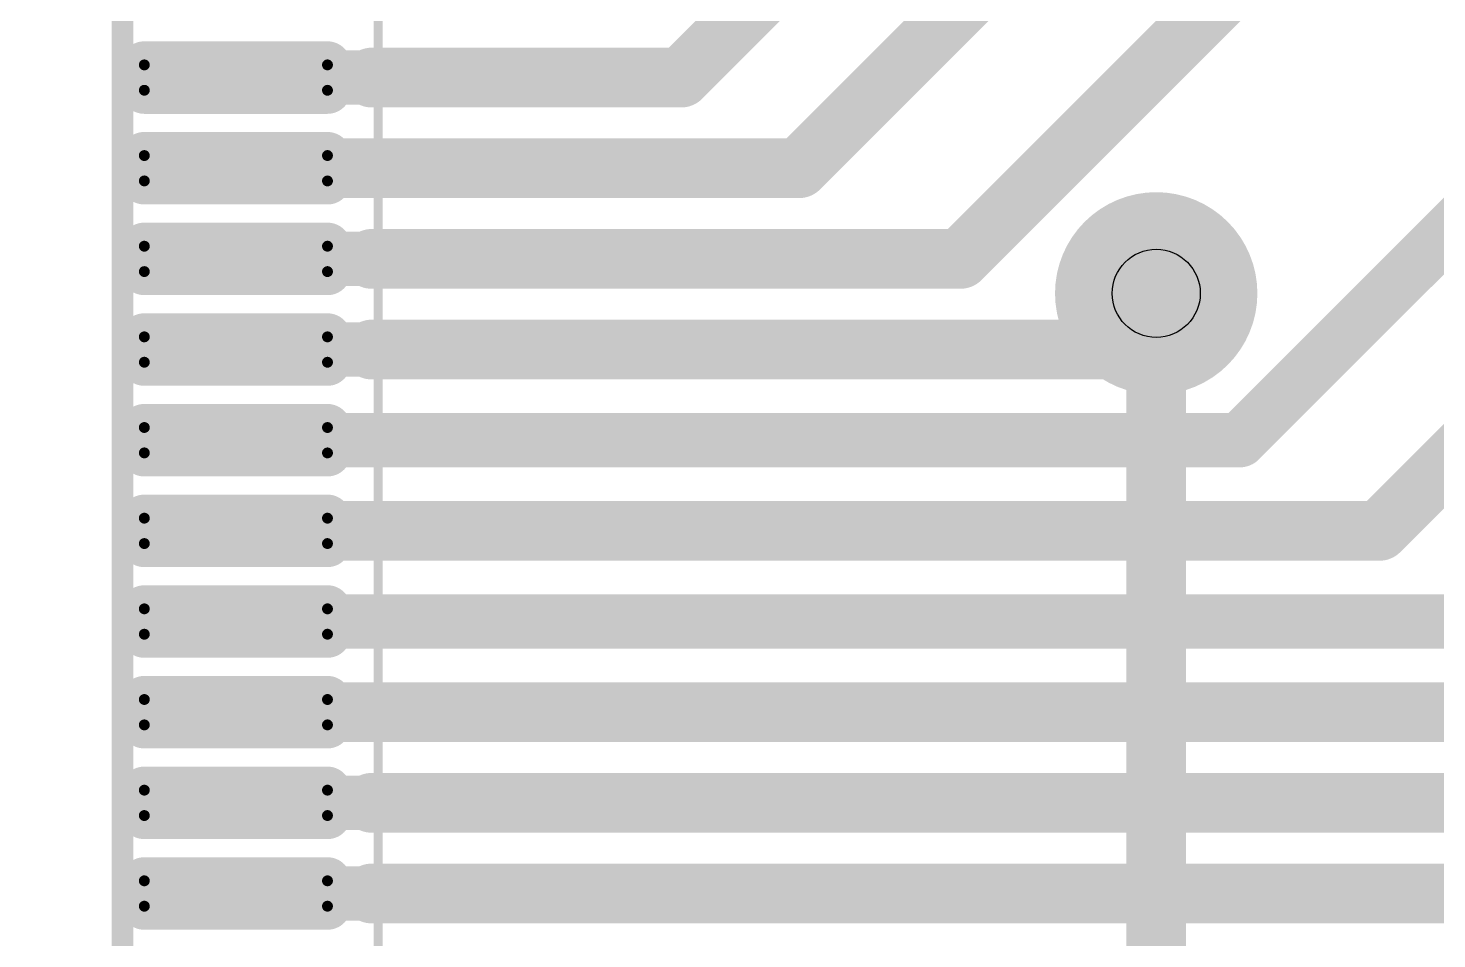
# Model space of a CAD drawing. Extents: x -0.1 to 82.8, y -0.1 to 80.9.
# Drawn here: x 47.23 to 54.99, y 40.02 to 45.04 of the extents above; entities that cross this region are included whole.
import ezdxf

# ---------------------------------------------------------------- set-up
doc = ezdxf.new("R2010")
doc.units = 0
for name, color, linetype in [('Furação_Inferior', 12, 'CONTINUOUS'), ('Furação_Superior', 11, 'CONTINUOUS'), ('Inferior', 10, 'CONTINUOUS'), ('Montagem_Superior', 2, 'CONTINUOUS'), ('Máscara_Inferior', 15, 'CONTINUOUS'), ('Máscara_Superior', 6, 'CONTINUOUS'), ('Pasta_Superior', 7, 'CONTINUOUS'), ('Superior', 9, 'CONTINUOUS'), ('Top_Comp_Outline', 4, 'CONTINUOUS'), ('Top_Courtyard', 5, 'CONTINUOUS')]:
    doc.layers.add(name, color=color, linetype=linetype)

msp = doc.modelspace()

# ---------------------------------------------------------------- linework, layer by layer
at = {"layer": 'Furação_Inferior'}
msp.add_circle((53.4467, 43.5767), 0.2428, dxfattribs=at)
at = {"layer": 'Furação_Superior'}
msp.add_circle((53.4467, 43.5767), 0.2428, dxfattribs=at)
at = {"layer": 'Inferior', "linetype": 'CONTINUOUS'}
for points, const_width in [([(53.1927, 43.5767, 1), (53.7007, 43.5767, 1), (53.1927, 43.5767, 1)], 0.508), ([(53.3642, 43.5767, 1), (53.5292, 43.5767, 1), (53.3642, 43.5767, 1)], 0.165)]:
    msp.add_lwpolyline(points, format="xyb", dxfattribs=dict(at, const_width=const_width))
at = {"layer": 'Inferior', "linetype": 'CONTINUOUS', "const_width": 0.33}
msp.add_lwpolyline([(53.4467, 43.5767), (53.4467, 20.7167)], dxfattribs=at)
at = {"layer": 'Montagem_Superior', "linetype": 'CONTINUOUS', "const_width": 0.12}
msp.add_lwpolyline([(47.7467, 46.7667), (47.7467, 32.7667), (33.7467, 32.7667), (33.7467, 45.7667), (34.7467, 46.7667), (47.7467, 46.7667)], dxfattribs=at)
at = {"layer": 'Máscara_Inferior', "linetype": 'CONTINUOUS', "const_width": 0.558}
msp.add_lwpolyline([(53.1677, 43.5767, 1), (53.7257, 43.5767, 1), (53.1677, 43.5767, 1)], format="xyb", dxfattribs=at)
at = {"layer": 'Máscara_Superior', "linetype": 'CONTINUOUS'}
for points, const_width in [([(47.8017, 44.8367, 1), (47.9317, 44.8367, 1), (47.8017, 44.8367, 1)], 0.13), ([(48.8117, 44.8367, 1), (48.9417, 44.8367, 1), (48.8117, 44.8367, 1)], 0.13), ([(47.8017, 44.6967, 1), (47.9317, 44.6967, 1), (47.8017, 44.6967, 1)], 0.13), ([(48.8117, 44.6967, 1), (48.9417, 44.6967, 1), (48.8117, 44.6967, 1)], 0.13), ([(47.8017, 44.3367, 1), (47.9317, 44.3367, 1), (47.8017, 44.3367, 1)], 0.13), ([(48.8117, 44.3367, 1), (48.9417, 44.3367, 1), (48.8117, 44.3367, 1)], 0.13), ([(47.8017, 44.1967, 1), (47.9317, 44.1967, 1), (47.8017, 44.1967, 1)], 0.13), ([(48.8117, 44.1967, 1), (48.9417, 44.1967, 1), (48.8117, 44.1967, 1)], 0.13), ([(53.1677, 43.5767, 1), (53.7257, 43.5767, 1), (53.1677, 43.5767, 1)], 0.558), ([(47.8017, 43.8367, 1), (47.9317, 43.8367, 1), (47.8017, 43.8367, 1)], 0.13), ([(48.8117, 43.8367, 1), (48.9417, 43.8367, 1), (48.8117, 43.8367, 1)], 0.13), ([(47.8017, 43.6967, 1), (47.9317, 43.6967, 1), (47.8017, 43.6967, 1)], 0.13), ([(48.8117, 43.6967, 1), (48.9417, 43.6967, 1), (48.8117, 43.6967, 1)], 0.13), ([(47.8017, 43.3367, 1), (47.9317, 43.3367, 1), (47.8017, 43.3367, 1)], 0.13), ([(48.8117, 43.3367, 1), (48.9417, 43.3367, 1), (48.8117, 43.3367, 1)], 0.13), ([(47.8017, 43.1967, 1), (47.9317, 43.1967, 1), (47.8017, 43.1967, 1)], 0.13), ([(48.8117, 43.1967, 1), (48.9417, 43.1967, 1), (48.8117, 43.1967, 1)], 0.13), ([(47.8017, 42.8367, 1), (47.9317, 42.8367, 1), (47.8017, 42.8367, 1)], 0.13), ([(48.8117, 42.8367, 1), (48.9417, 42.8367, 1), (48.8117, 42.8367, 1)], 0.13), ([(47.8017, 42.6967, 1), (47.9317, 42.6967, 1), (47.8017, 42.6967, 1)], 0.13), ([(48.8117, 42.6967, 1), (48.9417, 42.6967, 1), (48.8117, 42.6967, 1)], 0.13), ([(47.8017, 42.3367, 1), (47.9317, 42.3367, 1), (47.8017, 42.3367, 1)], 0.13), ([(48.8117, 42.3367, 1), (48.9417, 42.3367, 1), (48.8117, 42.3367, 1)], 0.13), ([(47.8017, 42.1967, 1), (47.9317, 42.1967, 1), (47.8017, 42.1967, 1)], 0.13), ([(48.8117, 42.1967, 1), (48.9417, 42.1967, 1), (48.8117, 42.1967, 1)], 0.13), ([(47.8017, 41.8367, 1), (47.9317, 41.8367, 1), (47.8017, 41.8367, 1)], 0.13), ([(48.8117, 41.8367, 1), (48.9417, 41.8367, 1), (48.8117, 41.8367, 1)], 0.13), ([(47.8017, 41.6967, 1), (47.9317, 41.6967, 1), (47.8017, 41.6967, 1)], 0.13), ([(48.8117, 41.6967, 1), (48.9417, 41.6967, 1), (48.8117, 41.6967, 1)], 0.13), ([(47.8017, 41.3367, 1), (47.9317, 41.3367, 1), (47.8017, 41.3367, 1)], 0.13), ([(48.8117, 41.3367, 1), (48.9417, 41.3367, 1), (48.8117, 41.3367, 1)], 0.13), ([(47.8017, 41.1967, 1), (47.9317, 41.1967, 1), (47.8017, 41.1967, 1)], 0.13), ([(48.8117, 41.1967, 1), (48.9417, 41.1967, 1), (48.8117, 41.1967, 1)], 0.13), ([(47.8017, 40.8367, 1), (47.9317, 40.8367, 1), (47.8017, 40.8367, 1)], 0.13), ([(48.8117, 40.8367, 1), (48.9417, 40.8367, 1), (48.8117, 40.8367, 1)], 0.13), ([(47.8017, 40.6967, 1), (47.9317, 40.6967, 1), (47.8017, 40.6967, 1)], 0.13), ([(48.8117, 40.6967, 1), (48.9417, 40.6967, 1), (48.8117, 40.6967, 1)], 0.13), ([(47.8017, 40.3367, 1), (47.9317, 40.3367, 1), (47.8017, 40.3367, 1)], 0.13), ([(48.8117, 40.3367, 1), (48.9417, 40.3367, 1), (48.8117, 40.3367, 1)], 0.13), ([(47.8017, 40.1967, 1), (47.9317, 40.1967, 1), (47.8017, 40.1967, 1)], 0.13), ([(48.8117, 40.1967, 1), (48.9417, 40.1967, 1), (48.8117, 40.1967, 1)], 0.13)]:
    msp.add_lwpolyline(points, format="xyb", dxfattribs=dict(at, const_width=const_width))
at = {"layer": 'Máscara_Superior'}
for points in [[(47.7367, 44.6967), (47.7367, 44.8367), (48.8767, 44.9667), (47.8667, 44.9667)], [(47.7367, 44.6967), (48.8767, 44.9667), (49.0067, 44.6967), (49.0067, 44.8367)], [(47.7367, 44.6967), (49.0067, 44.6967), (47.8667, 44.5667), (48.8767, 44.5667)], [(47.7367, 44.1967), (47.7367, 44.3367), (48.8767, 44.4667), (47.8667, 44.4667)], [(47.7367, 44.1967), (48.8767, 44.4667), (49.0067, 44.1967), (49.0067, 44.3367)], [(47.7367, 44.1967), (49.0067, 44.1967), (47.8667, 44.0667), (48.8767, 44.0667)], [(47.7367, 43.6967), (47.7367, 43.8367), (48.8767, 43.9667), (47.8667, 43.9667)], [(47.7367, 43.6967), (48.8767, 43.9667), (49.0067, 43.6967), (49.0067, 43.8367)], [(47.7367, 43.6967), (49.0067, 43.6967), (47.8667, 43.5667), (48.8767, 43.5667)], [(47.7367, 43.1967), (47.7367, 43.3367), (48.8767, 43.4667), (47.8667, 43.4667)], [(47.7367, 43.1967), (48.8767, 43.4667), (49.0067, 43.1967), (49.0067, 43.3367)], [(47.7367, 43.1967), (49.0067, 43.1967), (47.8667, 43.0667), (48.8767, 43.0667)], [(47.7367, 42.6967), (47.7367, 42.8367), (48.8767, 42.9667), (47.8667, 42.9667)], [(47.7367, 42.6967), (48.8767, 42.9667), (49.0067, 42.6967), (49.0067, 42.8367)], [(47.7367, 42.6967), (49.0067, 42.6967), (47.8667, 42.5667), (48.8767, 42.5667)], [(47.7367, 42.1967), (47.7367, 42.3367), (48.8767, 42.4667), (47.8667, 42.4667)], [(47.7367, 42.1967), (48.8767, 42.4667), (49.0067, 42.1967), (49.0067, 42.3367)], [(47.7367, 42.1967), (49.0067, 42.1967), (47.8667, 42.0667), (48.8767, 42.0667)], [(47.7367, 41.6967), (47.7367, 41.8367), (48.8767, 41.9667), (47.8667, 41.9667)], [(47.7367, 41.6967), (48.8767, 41.9667), (49.0067, 41.6967), (49.0067, 41.8367)], [(47.7367, 41.6967), (49.0067, 41.6967), (47.8667, 41.5667), (48.8767, 41.5667)], [(47.7367, 41.1967), (47.7367, 41.3367), (48.8767, 41.4667), (47.8667, 41.4667)], [(47.7367, 41.1967), (48.8767, 41.4667), (49.0067, 41.1967), (49.0067, 41.3367)], [(47.7367, 41.1967), (49.0067, 41.1967), (47.8667, 41.0667), (48.8767, 41.0667)], [(47.7367, 40.6967), (47.7367, 40.8367), (48.8767, 40.9667), (47.8667, 40.9667)], [(47.7367, 40.6967), (48.8767, 40.9667), (49.0067, 40.6967), (49.0067, 40.8367)], [(47.7367, 40.6967), (49.0067, 40.6967), (47.8667, 40.5667), (48.8767, 40.5667)], [(47.7367, 40.1967), (47.7367, 40.3367), (48.8767, 40.4667), (47.8667, 40.4667)], [(47.7367, 40.1967), (48.8767, 40.4667), (49.0067, 40.1967), (49.0067, 40.3367)], [(47.7367, 40.1967), (49.0067, 40.1967), (47.8667, 40.0667), (48.8767, 40.0667)]]:
    msp.add_solid(points, dxfattribs=at)
at = {"layer": 'Pasta_Superior', "linetype": 'CONTINUOUS', "const_width": 0.03}
for points in [[(47.8517, 44.8367, 1), (47.8817, 44.8367, 1), (47.8517, 44.8367, 1)], [(48.8617, 44.8367, 1), (48.8917, 44.8367, 1), (48.8617, 44.8367, 1)], [(47.8517, 44.6967, 1), (47.8817, 44.6967, 1), (47.8517, 44.6967, 1)], [(48.8617, 44.6967, 1), (48.8917, 44.6967, 1), (48.8617, 44.6967, 1)], [(47.8517, 44.3367, 1), (47.8817, 44.3367, 1), (47.8517, 44.3367, 1)], [(48.8617, 44.3367, 1), (48.8917, 44.3367, 1), (48.8617, 44.3367, 1)], [(47.8517, 44.1967, 1), (47.8817, 44.1967, 1), (47.8517, 44.1967, 1)], [(48.8617, 44.1967, 1), (48.8917, 44.1967, 1), (48.8617, 44.1967, 1)], [(47.8517, 43.8367, 1), (47.8817, 43.8367, 1), (47.8517, 43.8367, 1)], [(48.8617, 43.8367, 1), (48.8917, 43.8367, 1), (48.8617, 43.8367, 1)], [(47.8517, 43.6967, 1), (47.8817, 43.6967, 1), (47.8517, 43.6967, 1)], [(48.8617, 43.6967, 1), (48.8917, 43.6967, 1), (48.8617, 43.6967, 1)], [(47.8517, 43.3367, 1), (47.8817, 43.3367, 1), (47.8517, 43.3367, 1)], [(48.8617, 43.3367, 1), (48.8917, 43.3367, 1), (48.8617, 43.3367, 1)], [(47.8517, 43.1967, 1), (47.8817, 43.1967, 1), (47.8517, 43.1967, 1)], [(48.8617, 43.1967, 1), (48.8917, 43.1967, 1), (48.8617, 43.1967, 1)], [(47.8517, 42.8367, 1), (47.8817, 42.8367, 1), (47.8517, 42.8367, 1)], [(48.8617, 42.8367, 1), (48.8917, 42.8367, 1), (48.8617, 42.8367, 1)], [(47.8517, 42.6967, 1), (47.8817, 42.6967, 1), (47.8517, 42.6967, 1)], [(48.8617, 42.6967, 1), (48.8917, 42.6967, 1), (48.8617, 42.6967, 1)], [(47.8517, 42.3367, 1), (47.8817, 42.3367, 1), (47.8517, 42.3367, 1)], [(48.8617, 42.3367, 1), (48.8917, 42.3367, 1), (48.8617, 42.3367, 1)], [(47.8517, 42.1967, 1), (47.8817, 42.1967, 1), (47.8517, 42.1967, 1)], [(48.8617, 42.1967, 1), (48.8917, 42.1967, 1), (48.8617, 42.1967, 1)], [(47.8517, 41.8367, 1), (47.8817, 41.8367, 1), (47.8517, 41.8367, 1)], [(48.8617, 41.8367, 1), (48.8917, 41.8367, 1), (48.8617, 41.8367, 1)], [(47.8517, 41.6967, 1), (47.8817, 41.6967, 1), (47.8517, 41.6967, 1)], [(48.8617, 41.6967, 1), (48.8917, 41.6967, 1), (48.8617, 41.6967, 1)], [(47.8517, 41.3367, 1), (47.8817, 41.3367, 1), (47.8517, 41.3367, 1)], [(48.8617, 41.3367, 1), (48.8917, 41.3367, 1), (48.8617, 41.3367, 1)], [(47.8517, 41.1967, 1), (47.8817, 41.1967, 1), (47.8517, 41.1967, 1)], [(48.8617, 41.1967, 1), (48.8917, 41.1967, 1), (48.8617, 41.1967, 1)], [(47.8517, 40.8367, 1), (47.8817, 40.8367, 1), (47.8517, 40.8367, 1)], [(48.8617, 40.8367, 1), (48.8917, 40.8367, 1), (48.8617, 40.8367, 1)], [(47.8517, 40.6967, 1), (47.8817, 40.6967, 1), (47.8517, 40.6967, 1)], [(48.8617, 40.6967, 1), (48.8917, 40.6967, 1), (48.8617, 40.6967, 1)], [(47.8517, 40.3367, 1), (47.8817, 40.3367, 1), (47.8517, 40.3367, 1)], [(48.8617, 40.3367, 1), (48.8917, 40.3367, 1), (48.8617, 40.3367, 1)], [(47.8517, 40.1967, 1), (47.8817, 40.1967, 1), (47.8517, 40.1967, 1)], [(48.8617, 40.1967, 1), (48.8917, 40.1967, 1), (48.8617, 40.1967, 1)]]:
    msp.add_lwpolyline(points, format="xyb", dxfattribs=at)
at = {"layer": 'Pasta_Superior'}
for points in [[(47.8367, 44.6967), (47.8367, 44.8367), (48.8767, 44.8667), (47.8667, 44.8667)], [(47.8367, 44.6967), (48.8767, 44.8667), (48.9067, 44.6967), (48.9067, 44.8367)], [(47.8367, 44.6967), (48.9067, 44.6967), (47.8667, 44.6667), (48.8767, 44.6667)], [(47.8367, 44.1967), (47.8367, 44.3367), (48.8767, 44.3667), (47.8667, 44.3667)], [(47.8367, 44.1967), (48.8767, 44.3667), (48.9067, 44.1967), (48.9067, 44.3367)], [(47.8367, 44.1967), (48.9067, 44.1967), (47.8667, 44.1667), (48.8767, 44.1667)], [(47.8367, 43.6967), (47.8367, 43.8367), (48.8767, 43.8667), (47.8667, 43.8667)], [(47.8367, 43.6967), (48.8767, 43.8667), (48.9067, 43.6967), (48.9067, 43.8367)], [(47.8367, 43.6967), (48.9067, 43.6967), (47.8667, 43.6667), (48.8767, 43.6667)], [(47.8367, 43.1967), (47.8367, 43.3367), (48.8767, 43.3667), (47.8667, 43.3667)], [(47.8367, 43.1967), (48.8767, 43.3667), (48.9067, 43.1967), (48.9067, 43.3367)], [(47.8367, 43.1967), (48.9067, 43.1967), (47.8667, 43.1667), (48.8767, 43.1667)], [(47.8367, 42.6967), (47.8367, 42.8367), (48.8767, 42.8667), (47.8667, 42.8667)], [(47.8367, 42.6967), (48.8767, 42.8667), (48.9067, 42.6967), (48.9067, 42.8367)], [(47.8367, 42.6967), (48.9067, 42.6967), (47.8667, 42.6667), (48.8767, 42.6667)], [(47.8367, 42.1967), (47.8367, 42.3367), (48.8767, 42.3667), (47.8667, 42.3667)], [(47.8367, 42.1967), (48.8767, 42.3667), (48.9067, 42.1967), (48.9067, 42.3367)], [(47.8367, 42.1967), (48.9067, 42.1967), (47.8667, 42.1667), (48.8767, 42.1667)], [(47.8367, 41.6967), (47.8367, 41.8367), (48.8767, 41.8667), (47.8667, 41.8667)], [(47.8367, 41.6967), (48.8767, 41.8667), (48.9067, 41.6967), (48.9067, 41.8367)], [(47.8367, 41.6967), (48.9067, 41.6967), (47.8667, 41.6667), (48.8767, 41.6667)], [(47.8367, 41.1967), (47.8367, 41.3367), (48.8767, 41.3667), (47.8667, 41.3667)], [(47.8367, 41.1967), (48.8767, 41.3667), (48.9067, 41.1967), (48.9067, 41.3367)], [(47.8367, 41.1967), (48.9067, 41.1967), (47.8667, 41.1667), (48.8767, 41.1667)], [(47.8367, 40.6967), (47.8367, 40.8367), (48.8767, 40.8667), (47.8667, 40.8667)], [(47.8367, 40.6967), (48.8767, 40.8667), (48.9067, 40.6967), (48.9067, 40.8367)], [(47.8367, 40.6967), (48.9067, 40.6967), (47.8667, 40.6667), (48.8767, 40.6667)], [(47.8367, 40.1967), (47.8367, 40.3367), (48.8767, 40.3667), (47.8667, 40.3667)], [(47.8367, 40.1967), (48.8767, 40.3667), (48.9067, 40.1967), (48.9067, 40.3367)], [(47.8367, 40.1967), (48.9067, 40.1967), (47.8667, 40.1667), (48.8767, 40.1667)]]:
    msp.add_solid(points, dxfattribs=at)
at = {"layer": 'Superior', "linetype": 'CONTINUOUS'}
for points, const_width in [([(53.4467, 46.2367), (51.4766, 44.2667)], 0.33), ([(50.8267, 44.7667), (52.1767, 46.1167)], 0.33), ([(52.3667, 43.7667), (54.7167, 46.1167)], 0.33), ([(55.9867, 44.8467), (53.9067, 42.7667)], 0.3), ([(57.2567, 44.8467), (54.6767, 42.2667)], 0.33), ([(48.3717, 44.7667), (49.1217, 44.7667)], 0.3), ([(49.1217, 44.7667), (50.8267, 44.7667)], 0.33), ([(51.4766, 44.2667), (48.3717, 44.2667)], 0.33), ([(48.3717, 43.7667), (49.1217, 43.7667)], 0.3), ([(49.1217, 43.7667), (52.3667, 43.7667)], 0.33), ([(53.1367, 43.2667), (53.4467, 43.5767)], 0.33), ([(49.1217, 43.2667), (53.1367, 43.2667)], 0.33), ([(48.3717, 43.2667), (49.1217, 43.2667)], 0.3), ([(53.9067, 42.7667), (48.3717, 42.7667)], 0.3), ([(54.6767, 42.2667), (48.3717, 42.2667)], 0.33), ([(55.4467, 41.7667), (48.3717, 41.7667)], 0.3), ([(56.2167, 41.2667), (48.3717, 41.2667)], 0.33), ([(48.3717, 40.7667), (49.1217, 40.7667)], 0.3), ([(49.1217, 40.7667), (56.9867, 40.7667)], 0.33), ([(48.3717, 40.2667), (49.1217, 40.2667)], 0.3), ([(49.1217, 40.2667), (57.7567, 40.2667)], 0.33)]:
    msp.add_lwpolyline(points, dxfattribs=dict(at, const_width=const_width))
for points, const_width in [([(47.8267, 44.8367, 1), (47.9067, 44.8367, 1), (47.8267, 44.8367, 1)], 0.08), ([(48.2967, 44.7667, 1), (48.4467, 44.7667, 1), (48.2967, 44.7667, 1)], 0.15), ([(48.8367, 44.8367, 1), (48.9167, 44.8367, 1), (48.8367, 44.8367, 1)], 0.08), ([(49.0392, 44.7667, 1), (49.2042, 44.7667, 1), (49.0392, 44.7667, 1)], 0.165), ([(49.0467, 44.7667, 1), (49.1967, 44.7667, 1), (49.0467, 44.7667, 1)], 0.15), ([(50.7442, 44.7667, 1), (50.9092, 44.7667, 1), (50.7442, 44.7667, 1)], 0.165), ([(50.7442, 44.7667, 1), (50.9092, 44.7667, 1), (50.7442, 44.7667, 1)], 0.165), ([(47.8267, 44.6967, 1), (47.9067, 44.6967, 1), (47.8267, 44.6967, 1)], 0.08), ([(48.8367, 44.6967, 1), (48.9167, 44.6967, 1), (48.8367, 44.6967, 1)], 0.08), ([(47.8267, 44.3367, 1), (47.9067, 44.3367, 1), (47.8267, 44.3367, 1)], 0.08), ([(48.2892, 44.2667, 1), (48.4542, 44.2667, 1), (48.2892, 44.2667, 1)], 0.165), ([(48.8367, 44.3367, 1), (48.9167, 44.3367, 1), (48.8367, 44.3367, 1)], 0.08), ([(51.3941, 44.2667, 1), (51.5591, 44.2667, 1), (51.3941, 44.2667, 1)], 0.165), ([(51.3941, 44.2667, 1), (51.5591, 44.2667, 1), (51.3941, 44.2667, 1)], 0.165), ([(47.8267, 44.1967, 1), (47.9067, 44.1967, 1), (47.8267, 44.1967, 1)], 0.08), ([(48.8367, 44.1967, 1), (48.9167, 44.1967, 1), (48.8367, 44.1967, 1)], 0.08), ([(53.1927, 43.5767, 1), (53.7007, 43.5767, 1), (53.1927, 43.5767, 1)], 0.508), ([(47.8267, 43.8367, 1), (47.9067, 43.8367, 1), (47.8267, 43.8367, 1)], 0.08), ([(48.2967, 43.7667, 1), (48.4467, 43.7667, 1), (48.2967, 43.7667, 1)], 0.15), ([(48.8367, 43.8367, 1), (48.9167, 43.8367, 1), (48.8367, 43.8367, 1)], 0.08), ([(49.0392, 43.7667, 1), (49.2042, 43.7667, 1), (49.0392, 43.7667, 1)], 0.165), ([(49.0467, 43.7667, 1), (49.1967, 43.7667, 1), (49.0467, 43.7667, 1)], 0.15), ([(52.2842, 43.7667, 1), (52.4492, 43.7667, 1), (52.2842, 43.7667, 1)], 0.165), ([(52.2842, 43.7667, 1), (52.4492, 43.7667, 1), (52.2842, 43.7667, 1)], 0.165), ([(47.8267, 43.6967, 1), (47.9067, 43.6967, 1), (47.8267, 43.6967, 1)], 0.08), ([(48.8367, 43.6967, 1), (48.9167, 43.6967, 1), (48.8367, 43.6967, 1)], 0.08), ([(53.3642, 43.5767, 1), (53.5292, 43.5767, 1), (53.3642, 43.5767, 1)], 0.165), ([(49.0392, 43.2667, 1), (49.2042, 43.2667, 1), (49.0392, 43.2667, 1)], 0.165), ([(53.0542, 43.2667, 1), (53.2192, 43.2667, 1), (53.0542, 43.2667, 1)], 0.165), ([(53.0542, 43.2667, 1), (53.2192, 43.2667, 1), (53.0542, 43.2667, 1)], 0.165), ([(47.8267, 43.3367, 1), (47.9067, 43.3367, 1), (47.8267, 43.3367, 1)], 0.08), ([(48.2967, 43.2667, 1), (48.4467, 43.2667, 1), (48.2967, 43.2667, 1)], 0.15), ([(48.8367, 43.3367, 1), (48.9167, 43.3367, 1), (48.8367, 43.3367, 1)], 0.08), ([(49.0467, 43.2667, 1), (49.1967, 43.2667, 1), (49.0467, 43.2667, 1)], 0.15), ([(47.8267, 43.1967, 1), (47.9067, 43.1967, 1), (47.8267, 43.1967, 1)], 0.08), ([(48.8367, 43.1967, 1), (48.9167, 43.1967, 1), (48.8367, 43.1967, 1)], 0.08), ([(47.8267, 42.8367, 1), (47.9067, 42.8367, 1), (47.8267, 42.8367, 1)], 0.08), ([(48.2967, 42.7667, 1), (48.4467, 42.7667, 1), (48.2967, 42.7667, 1)], 0.15), ([(48.8367, 42.8367, 1), (48.9167, 42.8367, 1), (48.8367, 42.8367, 1)], 0.08), ([(53.8317, 42.7667, 1), (53.9817, 42.7667, 1), (53.8317, 42.7667, 1)], 0.15), ([(53.8317, 42.7667, 1), (53.9817, 42.7667, 1), (53.8317, 42.7667, 1)], 0.15), ([(47.8267, 42.6967, 1), (47.9067, 42.6967, 1), (47.8267, 42.6967, 1)], 0.08), ([(48.8367, 42.6967, 1), (48.9167, 42.6967, 1), (48.8367, 42.6967, 1)], 0.08), ([(47.8267, 42.3367, 1), (47.9067, 42.3367, 1), (47.8267, 42.3367, 1)], 0.08), ([(48.2892, 42.2667, 1), (48.4542, 42.2667, 1), (48.2892, 42.2667, 1)], 0.165), ([(48.8367, 42.3367, 1), (48.9167, 42.3367, 1), (48.8367, 42.3367, 1)], 0.08), ([(54.5942, 42.2667, 1), (54.7592, 42.2667, 1), (54.5942, 42.2667, 1)], 0.165), ([(54.5942, 42.2667, 1), (54.7592, 42.2667, 1), (54.5942, 42.2667, 1)], 0.165), ([(47.8267, 42.1967, 1), (47.9067, 42.1967, 1), (47.8267, 42.1967, 1)], 0.08), ([(48.8367, 42.1967, 1), (48.9167, 42.1967, 1), (48.8367, 42.1967, 1)], 0.08), ([(47.8267, 41.8367, 1), (47.9067, 41.8367, 1), (47.8267, 41.8367, 1)], 0.08), ([(48.2967, 41.7667, 1), (48.4467, 41.7667, 1), (48.2967, 41.7667, 1)], 0.15), ([(48.8367, 41.8367, 1), (48.9167, 41.8367, 1), (48.8367, 41.8367, 1)], 0.08), ([(47.8267, 41.6967, 1), (47.9067, 41.6967, 1), (47.8267, 41.6967, 1)], 0.08), ([(48.8367, 41.6967, 1), (48.9167, 41.6967, 1), (48.8367, 41.6967, 1)], 0.08), ([(47.8267, 41.3367, 1), (47.9067, 41.3367, 1), (47.8267, 41.3367, 1)], 0.08), ([(48.2892, 41.2667, 1), (48.4542, 41.2667, 1), (48.2892, 41.2667, 1)], 0.165), ([(48.8367, 41.3367, 1), (48.9167, 41.3367, 1), (48.8367, 41.3367, 1)], 0.08), ([(47.8267, 41.1967, 1), (47.9067, 41.1967, 1), (47.8267, 41.1967, 1)], 0.08), ([(48.8367, 41.1967, 1), (48.9167, 41.1967, 1), (48.8367, 41.1967, 1)], 0.08), ([(47.8267, 40.8367, 1), (47.9067, 40.8367, 1), (47.8267, 40.8367, 1)], 0.08), ([(48.2967, 40.7667, 1), (48.4467, 40.7667, 1), (48.2967, 40.7667, 1)], 0.15), ([(48.8367, 40.8367, 1), (48.9167, 40.8367, 1), (48.8367, 40.8367, 1)], 0.08), ([(49.0392, 40.7667, 1), (49.2042, 40.7667, 1), (49.0392, 40.7667, 1)], 0.165), ([(49.0467, 40.7667, 1), (49.1967, 40.7667, 1), (49.0467, 40.7667, 1)], 0.15), ([(47.8267, 40.6967, 1), (47.9067, 40.6967, 1), (47.8267, 40.6967, 1)], 0.08), ([(48.8367, 40.6967, 1), (48.9167, 40.6967, 1), (48.8367, 40.6967, 1)], 0.08), ([(47.8267, 40.3367, 1), (47.9067, 40.3367, 1), (47.8267, 40.3367, 1)], 0.08), ([(48.2967, 40.2667, 1), (48.4467, 40.2667, 1), (48.2967, 40.2667, 1)], 0.15), ([(48.8367, 40.3367, 1), (48.9167, 40.3367, 1), (48.8367, 40.3367, 1)], 0.08), ([(49.0392, 40.2667, 1), (49.2042, 40.2667, 1), (49.0392, 40.2667, 1)], 0.165), ([(49.0467, 40.2667, 1), (49.1967, 40.2667, 1), (49.0467, 40.2667, 1)], 0.15), ([(47.8267, 40.1967, 1), (47.9067, 40.1967, 1), (47.8267, 40.1967, 1)], 0.08), ([(48.8367, 40.1967, 1), (48.9167, 40.1967, 1), (48.8367, 40.1967, 1)], 0.08)]:
    msp.add_lwpolyline(points, format="xyb", dxfattribs=dict(at, const_width=const_width))
at = {"layer": 'Superior'}
for points in [[(47.7867, 44.6967), (47.7867, 44.8367), (48.8767, 44.9167), (47.8667, 44.9167)], [(47.7867, 44.6967), (48.8767, 44.9167), (48.9567, 44.6967), (48.9567, 44.8367)], [(47.7867, 44.6967), (48.9567, 44.6967), (47.8667, 44.6167), (48.8767, 44.6167)], [(47.7867, 44.1967), (47.7867, 44.3367), (48.8767, 44.4167), (47.8667, 44.4167)], [(47.7867, 44.1967), (48.8767, 44.4167), (48.9567, 44.1967), (48.9567, 44.3367)], [(47.7867, 44.1967), (48.9567, 44.1967), (47.8667, 44.1167), (48.8767, 44.1167)], [(47.7867, 43.6967), (47.7867, 43.8367), (48.8767, 43.9167), (47.8667, 43.9167)], [(47.7867, 43.6967), (48.8767, 43.9167), (48.9567, 43.6967), (48.9567, 43.8367)], [(47.7867, 43.6967), (48.9567, 43.6967), (47.8667, 43.6167), (48.8767, 43.6167)], [(47.7867, 43.1967), (47.7867, 43.3367), (48.8767, 43.4167), (47.8667, 43.4167)], [(47.7867, 43.1967), (48.8767, 43.4167), (48.9567, 43.1967), (48.9567, 43.3367)], [(47.7867, 43.1967), (48.9567, 43.1967), (47.8667, 43.1167), (48.8767, 43.1167)], [(47.7867, 42.6967), (47.7867, 42.8367), (48.8767, 42.9167), (47.8667, 42.9167)], [(47.7867, 42.6967), (48.8767, 42.9167), (48.9567, 42.6967), (48.9567, 42.8367)], [(47.7867, 42.6967), (48.9567, 42.6967), (47.8667, 42.6167), (48.8767, 42.6167)], [(47.7867, 42.1967), (47.7867, 42.3367), (48.8767, 42.4167), (47.8667, 42.4167)], [(47.7867, 42.1967), (48.8767, 42.4167), (48.9567, 42.1967), (48.9567, 42.3367)], [(47.7867, 42.1967), (48.9567, 42.1967), (47.8667, 42.1167), (48.8767, 42.1167)], [(47.7867, 41.6967), (47.7867, 41.8367), (48.8767, 41.9167), (47.8667, 41.9167)], [(47.7867, 41.6967), (48.8767, 41.9167), (48.9567, 41.6967), (48.9567, 41.8367)], [(47.7867, 41.6967), (48.9567, 41.6967), (47.8667, 41.6167), (48.8767, 41.6167)], [(47.7867, 41.1967), (47.7867, 41.3367), (48.8767, 41.4167), (47.8667, 41.4167)], [(47.7867, 41.1967), (48.8767, 41.4167), (48.9567, 41.1967), (48.9567, 41.3367)], [(47.7867, 41.1967), (48.9567, 41.1967), (47.8667, 41.1167), (48.8767, 41.1167)], [(47.7867, 40.6967), (47.7867, 40.8367), (48.8767, 40.9167), (47.8667, 40.9167)], [(47.7867, 40.6967), (48.8767, 40.9167), (48.9567, 40.6967), (48.9567, 40.8367)], [(47.7867, 40.6967), (48.9567, 40.6967), (47.8667, 40.6167), (48.8767, 40.6167)], [(47.7867, 40.1967), (47.7867, 40.3367), (48.8767, 40.4167), (47.8667, 40.4167)], [(47.7867, 40.1967), (48.8767, 40.4167), (48.9567, 40.1967), (48.9567, 40.3367)], [(47.7867, 40.1967), (48.9567, 40.1967), (47.8667, 40.1167), (48.8767, 40.1167)]]:
    msp.add_solid(points, dxfattribs=at)
at = {"layer": 'Top_Comp_Outline', "linetype": 'CONTINUOUS', "const_width": 0.05}
msp.add_lwpolyline([(47.7467, 46.7667), (33.7467, 46.7667), (33.7467, 32.7667), (47.7467, 32.7667), (47.7467, 46.7667)], dxfattribs=at)
at = {"layer": 'Top_Courtyard', "linetype": 'CONTINUOUS', "const_width": 0.05}
msp.add_lwpolyline([(32.3367, 46.1167), (33.5467, 46.1167), (33.5467, 46.9667), (34.3967, 46.9667), (34.3967, 48.1767), (47.0967, 48.1767), (47.0967, 46.9667), (47.9467, 46.9667), (47.9467, 46.1167), (49.1567, 46.1167), (49.1567, 33.4167), (47.9467, 33.4167), (47.9467, 32.5667), (47.0967, 32.5667), (47.0967, 31.3567), (34.3967, 31.3567), (34.3967, 32.5667), (33.5467, 32.5667), (33.5467, 33.4167), (32.3367, 33.4167), (32.3367, 46.1167)], dxfattribs=at)

doc.saveas('drawing.dxf')
